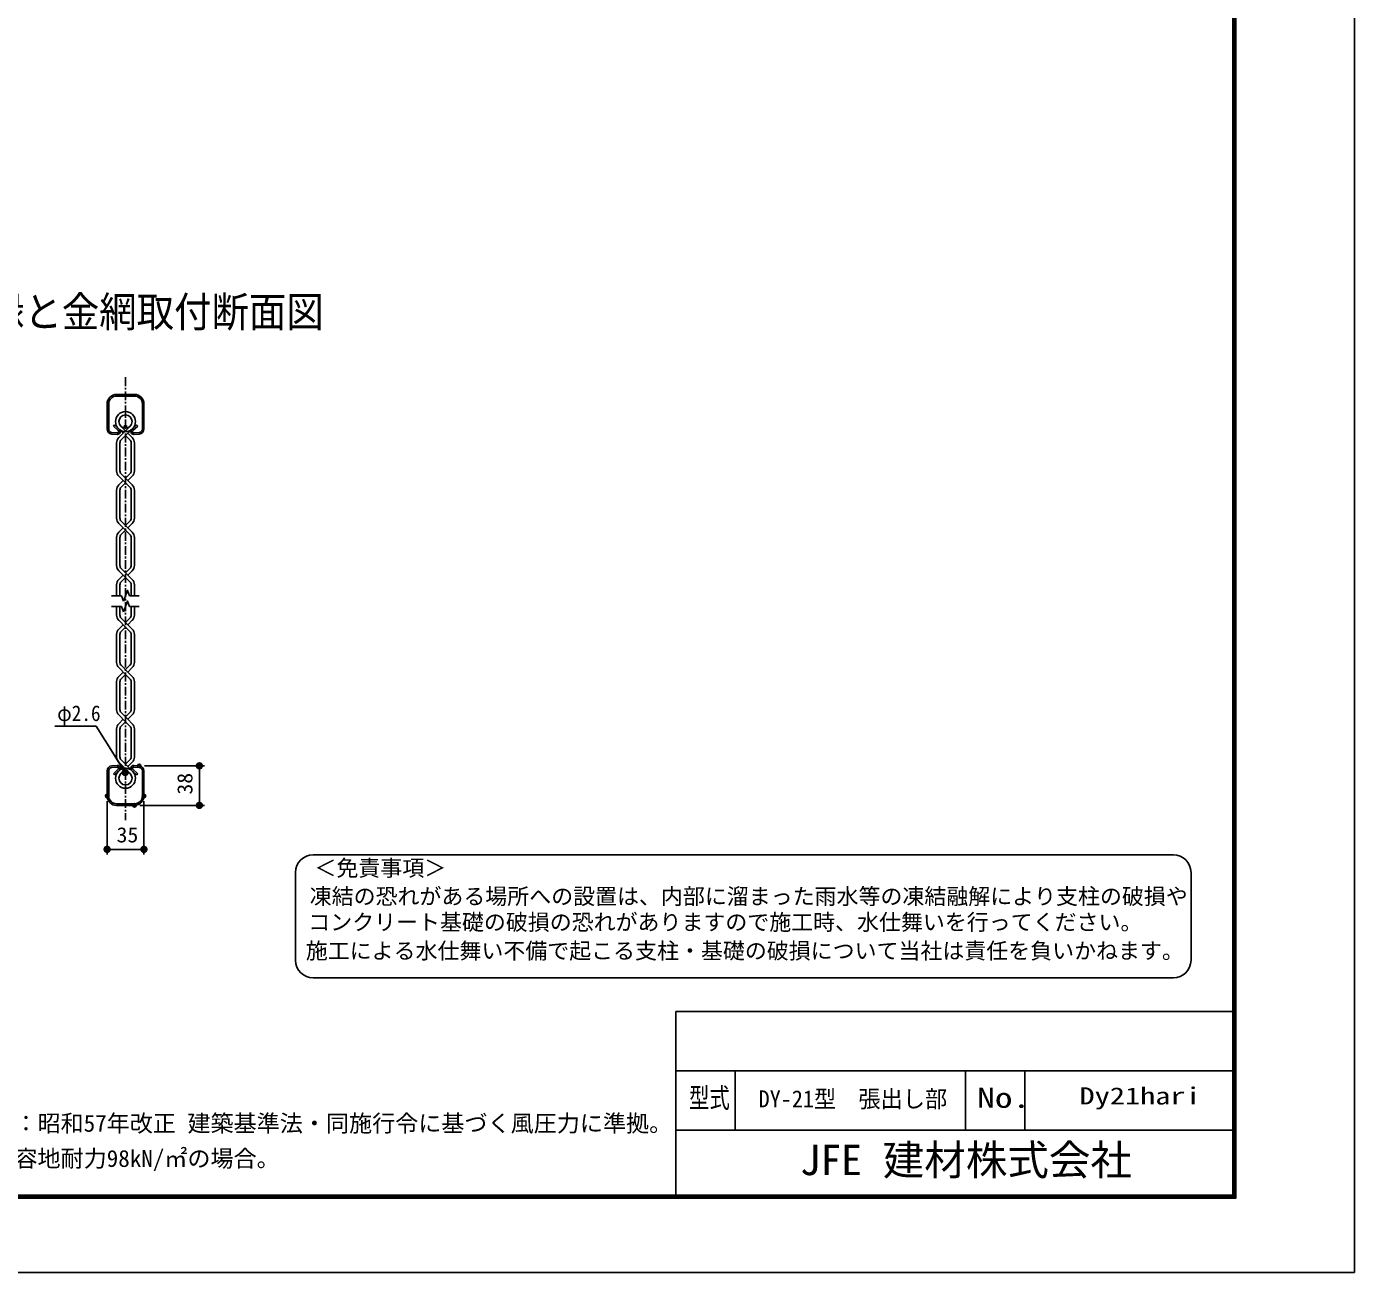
# Model space of a CAD drawing. Units: millimetres, scale not verified. Extents: x -5011 to 5012, y -3543 to 3544.
# Drawn here: x 1237 to 5012, y -3543 to 0 of the extents above; entities that cross this region are included whole.
import ezdxf
from ezdxf.enums import TextEntityAlignment as Align

# ---------------------------------------------------------------- set-up
doc = ezdxf.new("R2010")
doc.units = ezdxf.units.MM
doc.header["$LTSCALE"] = 20
doc.header["$PDMODE"] = 32
doc.header["$PDSIZE"] = 10
doc.linetypes.add('USER2', pattern=[2, 1.25, -0.25, 0.25, -0.25])
for name, color, linetype, lineweight in [('0-0_5寸法', 1, 'Continuous', 25), ('0-4_6文字', 1, 'Continuous', 25), ('0-5_9断面', 7, 'Continuous', 25), ('0-A_0', 7, 'Continuous', 25), ('1-0_D-TTL-TXT', 2, 'Continuous', 25)]:
    doc.layers.add(name, color=color, linetype=linetype, lineweight=lineweight)
doc.layers.add('0-1_DEFPOINTS', color=7, linetype='Continuous')
doc.layers.add('0-F_WAKU', color=7, linetype='Continuous')
doc.styles.add('ＭＳ ゴシック', font='')
doc.styles.get('ＭＳ ゴシック').set_extended_font_data('MS Gothic')

# ---------------------------------------------------------------- blocks, each defined once
blk = doc.blocks.new('M1')
at = {"layer": '0-0_5寸法'}
blk.add_line((-7, 0), (-54.01, 0), dxfattribs=at)
for points in [[(7, 0), (-7, 0), (-6.94, 0.88)], [(0, 0), (-6.94, -0.88), (-7, 0)], [(0, 0), (-7, 0), (7, 0)], [(6.94, 0.88), (-6.94, 0.88), (-6.78, 1.74)], [(7, 0), (-6.94, 0.88), (6.94, 0.88)], [(0, 0), (-6.78, -1.74), (-6.94, -0.88)], [(6.51, 2.58), (-6.78, 1.74), (-6.51, 2.58)], [(6.78, 1.74), (-6.78, 1.74), (6.51, 2.58)], [(6.94, 0.88), (-6.78, 1.74), (6.78, 1.74)], [(0, 0), (-6.51, -2.58), (-6.78, -1.74)], [(6.51, 2.58), (-6.51, 2.58), (-6.13, 3.37)], [(0, 0), (-6.13, -3.37), (-6.51, -2.58)], [(6.13, 3.37), (-6.13, 3.37), (-5.66, 4.11)], [(6.51, 2.58), (-6.13, 3.37), (6.13, 3.37)], [(0, 0), (-5.66, -4.11), (-6.13, -3.37)], [(5.66, 4.11), (-5.66, 4.11), (-5.1, 4.79)], [(6.13, 3.37), (-5.66, 4.11), (5.66, 4.11)], [(0, 0), (-5.1, -4.79), (-5.66, -4.11)], [(5.1, 4.79), (-5.1, 4.79), (-4.46, 5.39)], [(5.66, 4.11), (-5.1, 4.79), (5.1, 4.79)], [(0, 0), (-4.46, -5.39), (-5.1, -4.79)], [(3.75, 5.91), (-4.46, 5.39), (-3.75, 5.91)], [(4.46, 5.39), (-4.46, 5.39), (3.75, 5.91)], [(5.1, 4.79), (-4.46, 5.39), (4.46, 5.39)], [(0, 0), (-3.75, -5.91), (-4.46, -5.39)], [(3.75, 5.91), (-3.75, 5.91), (-2.98, 6.33)], [(0, 0), (-2.98, -6.33), (-3.75, -5.91)], [(2.98, 6.33), (-2.98, 6.33), (-2.16, 6.66)], [(3.75, 5.91), (-2.98, 6.33), (2.98, 6.33)], [(0, 0), (-2.16, -6.66), (-2.98, -6.33)], [(2.16, 6.66), (-2.16, 6.66), (-1.31, 6.88)], [(2.98, 6.33), (-2.16, 6.66), (2.16, 6.66)], [(0, 0), (-1.31, -6.88), (-2.16, -6.66)], [(1.31, 6.88), (-1.31, 6.88), (-0.44, 6.99)], [(2.16, 6.66), (-1.31, 6.88), (1.31, 6.88)], [(0, 0), (-0.44, -6.99), (-1.31, -6.88)], [(1.31, 6.88), (-0.44, 6.99), (0.44, 6.99)], [(0, 0), (0.44, -6.99), (-0.44, -6.99)], [(6.94, -0.88), (0, 0), (7, 0)], [(6.78, -1.74), (0, 0), (6.94, -0.88)], [(6.51, -2.58), (0, 0), (6.78, -1.74)], [(6.13, -3.37), (0, 0), (6.51, -2.58)], [(5.66, -4.11), (0, 0), (6.13, -3.37)], [(5.1, -4.79), (0, 0), (5.66, -4.11)], [(4.46, -5.39), (0, 0), (5.1, -4.79)], [(3.75, -5.91), (0, 0), (4.46, -5.39)], [(2.98, -6.33), (0, 0), (3.75, -5.91)], [(2.16, -6.66), (0, 0), (2.98, -6.33)], [(1.31, -6.88), (0, 0), (2.16, -6.66)], [(0.44, -6.99), (0, 0), (1.31, -6.88)]]:
    blk.add_solid(points, dxfattribs=at)

msp = doc.modelspace()

# ---------------------------------------------------------------- linework, layer by layer
at = {"layer": '0-0_5寸法'}
for p, q in [((1572.57, -2102.5), (1743.5, -2102.5)), ((1728.5, -2185.02), (1728.5, -2132.5)), ((1466.29, -2203.11), (1466.29, -2355.01)), ((1559.01, -2215.02), (1743.5, -2215.02)), ((1570.92, -2203.11), (1570.92, -2355.01)), ((1496.29, -2340.01), (1540.92, -2340.01))]:
    msp.add_line(p, q, dxfattribs=at)
msp.add_lwpolyline([(1318.08, -1989.64), (1434.84, -1989.64), (1516.6, -2119.76)], dxfattribs=at)
at = {"layer": '0-1_DEFPOINTS'}
for p in [(1557.57, -2102.5), (1728.5, -2102.5), (1466.29, -2188.11), (1570.92, -2188.11), (1544.01, -2215.02), (1570.92, -2340.01)]:
    msp.add_point(p, dxfattribs=at)
at = {"layer": '0-5_9断面', "color": 1, "linetype": 'USER2'}
msp.add_line((1518.6, -997.36), (1518.6, -2257.26), dxfattribs=at)
at = {"layer": '0-5_9断面'}
for p, q in [((1493.19, -1046.18), (1544.01, -1046.18)), ((1493.19, -1050.67), (1544.01, -1050.67)), ((1466.29, -1073.09), (1466.29, -1144.39)), ((1470.77, -1073.09), (1470.77, -1144.39)), ((1566.43, -1073.09), (1566.43, -1144.39)), ((1570.92, -1073.09), (1570.92, -1144.39)), ((1494.91, -1159.77), (1479.64, -1158.7)), ((1495.22, -1155.29), (1479.95, -1154.23)), ((1487.06, -1133.03), (1484.06, -1136.36)), ((1497.95, -1148.86), (1484.06, -1136.36)), ((1500.95, -1145.53), (1487.06, -1133.03)), ((1499.32, -1169.01), (1511.84, -1156.49)), ((1511.84, -1156.49), (1501.93, -1146.58)), ((1506.26, -1175.6), (1518.6, -1163.25)), ((1518.6, -1149.73), (1507.26, -1138.38)), ((1511.84, -1156.49), (1529.95, -1138.38)), ((1518.6, -1163.25), (1535.28, -1146.58)), ((1530.94, -1175.6), (1518.6, -1163.25)), ((1537.88, -1169.01), (1525.37, -1156.49)), ((1536.26, -1145.53), (1550.14, -1133.03)), ((1539.26, -1148.86), (1553.14, -1136.36)), ((1541.99, -1155.29), (1557.26, -1154.23)), ((1542.3, -1159.77), (1557.57, -1158.7)), ((1550.14, -1133.03), (1553.14, -1136.36)), ((1493.19, -1183.8), (1493.19, -1263.7)), ((1502.76, -1184.05), (1502.76, -1263.45)), ((1534.45, -1184.05), (1534.45, -1263.45)), ((1544.01, -1183.8), (1544.01, -1263.7)), ((1518.6, -1297.78), (1499.32, -1278.5)), ((1525.37, -1291.01), (1506.26, -1271.91)), ((1518.6, -1284.25), (1530.94, -1271.91)), ((1525.37, -1291.01), (1537.88, -1278.5)), ((1493.19, -1318.33), (1493.19, -1398.22)), ((1499.32, -1303.53), (1511.84, -1291.01)), ((1502.76, -1318.58), (1502.76, -1397.98)), ((1506.26, -1310.12), (1518.6, -1297.78)), ((1530.94, -1310.12), (1518.6, -1297.78)), ((1537.88, -1303.53), (1525.37, -1291.01)), ((1534.45, -1318.57), (1534.45, -1397.98)), ((1544.01, -1318.33), (1544.01, -1398.22)), ((1518.6, -1432.3), (1499.32, -1413.02)), ((1499.32, -1438.05), (1511.84, -1425.54)), ((1525.37, -1425.54), (1506.26, -1406.43)), ((1506.26, -1444.64), (1518.6, -1432.3)), ((1518.6, -1418.77), (1530.94, -1406.43)), ((1530.94, -1444.64), (1518.6, -1432.3)), ((1525.37, -1425.54), (1537.88, -1413.02)), ((1537.88, -1438.05), (1525.37, -1425.54)), ((1493.19, -1452.85), (1493.19, -1532.75)), ((1502.76, -1453.1), (1502.76, -1532.5)), ((1534.45, -1453.1), (1534.45, -1532.5)), ((1544.01, -1452.85), (1544.01, -1532.75)), ((1518.6, -1566.83), (1499.32, -1547.54)), ((1525.37, -1560.06), (1506.26, -1540.95)), ((1518.6, -1553.3), (1530.94, -1540.95)), ((1525.37, -1560.06), (1537.88, -1547.54)), ((1499.32, -1572.58), (1511.84, -1560.06)), ((1506.26, -1579.17), (1518.6, -1566.83)), ((1530.94, -1579.17), (1518.6, -1566.83)), ((1537.88, -1572.58), (1525.37, -1560.06)), ((1478.61, -1618.64), (1507.56, -1618.64)), ((1493.19, -1587.37), (1493.19, -1618.64)), ((1502.76, -1587.62), (1502.76, -1618.64)), ((1513.08, -1633.81), (1507.56, -1618.64)), ((1529.65, -1618.64), (1557.15, -1618.64)), ((1534.45, -1587.62), (1534.45, -1618.64)), ((1544.01, -1587.37), (1544.01, -1618.64)), ((1478.61, -1649.13), (1507.56, -1649.13)), ((1493.19, -1649.13), (1493.19, -1673.85)), ((1502.76, -1649.13), (1502.76, -1673.6)), ((1513.08, -1664.3), (1507.56, -1649.13)), ((1529.65, -1649.13), (1557.15, -1649.13)), ((1534.45, -1649.13), (1534.45, -1673.6)), ((1544.01, -1649.13), (1544.01, -1673.85)), ((1518.6, -1707.92), (1499.32, -1688.64)), ((1525.37, -1701.16), (1506.26, -1682.06)), ((1518.6, -1694.4), (1530.94, -1682.06)), ((1525.37, -1701.16), (1537.88, -1688.64)), ((1493.19, -1728.47), (1493.19, -1808.37)), ((1499.32, -1713.68), (1511.84, -1701.16)), ((1502.76, -1728.72), (1502.76, -1808.12)), ((1506.26, -1720.27), (1518.6, -1707.93)), ((1530.95, -1720.27), (1518.6, -1707.92)), ((1537.88, -1713.68), (1525.37, -1701.16)), ((1534.45, -1728.72), (1534.45, -1808.12)), ((1544.01, -1728.47), (1544.01, -1808.37)), ((1518.6, -1842.45), (1499.32, -1823.17)), ((1499.32, -1848.2), (1511.84, -1835.68)), ((1525.37, -1835.69), (1506.26, -1816.58)), ((1506.26, -1854.79), (1518.6, -1842.45)), ((1518.6, -1828.92), (1530.94, -1816.58)), ((1530.94, -1854.79), (1518.6, -1842.45)), ((1525.37, -1835.69), (1537.88, -1823.17)), ((1537.88, -1848.2), (1525.37, -1835.69)), ((1493.19, -1863), (1493.19, -1942.89)), ((1502.76, -1863.25), (1502.76, -1942.65)), ((1534.45, -1863.25), (1534.45, -1942.65)), ((1544.01, -1863), (1544.01, -1942.89)), ((1518.6, -1976.97), (1499.32, -1957.69)), ((1525.37, -1970.21), (1506.26, -1951.1)), ((1518.6, -1963.44), (1530.94, -1951.1)), ((1525.37, -1970.21), (1537.88, -1957.69)), ((1493.19, -1997.52), (1493.19, -2077.42)), ((1499.32, -1982.72), (1511.84, -1970.21)), ((1502.76, -1997.77), (1502.76, -2077.17)), ((1506.26, -1989.31), (1518.6, -1976.97)), ((1530.94, -1989.31), (1518.6, -1976.97)), ((1537.88, -1982.72), (1525.37, -1970.21)), ((1534.45, -1997.77), (1534.45, -2077.17)), ((1544.01, -1997.52), (1544.01, -2077.42)), ((1494.91, -2101.43), (1479.64, -2102.5)), ((1495.22, -2105.91), (1479.95, -2106.97)), ((1497.95, -2112.34), (1484.06, -2124.84)), ((1499.15, -2117.42), (1511.84, -2104.73)), ((1529.86, -2122.75), (1499.32, -2092.22)), ((1503.5, -2126.59), (1518.6, -2111.5)), ((1535.37, -2114.73), (1506.26, -2085.63)), ((1518.6, -2097.97), (1530.94, -2085.63)), ((1525.37, -2104.73), (1537.88, -2092.22)), ((1539.26, -2112.34), (1553.14, -2124.84)), ((1541.99, -2105.91), (1557.26, -2106.97)), ((1542.3, -2101.43), (1557.57, -2102.5)), ((1466.29, -2188.11), (1466.29, -2116.81)), ((1470.77, -2188.11), (1470.77, -2116.81)), ((1487.06, -2128.17), (1484.06, -2124.84)), ((1500.95, -2115.67), (1487.06, -2128.17)), ((1536.26, -2115.67), (1550.14, -2128.17)), ((1550.14, -2128.17), (1553.14, -2124.84)), ((1566.43, -2188.11), (1566.43, -2116.81)), ((1570.92, -2188.11), (1570.92, -2116.81)), ((1493.19, -2210.53), (1544.01, -2210.53)), ((1493.19, -2215.02), (1544.01, -2215.02))]:
    msp.add_line(p, q, dxfattribs=at)
for points in [[(1513.08, -1633.81), (1524.12, -1603.47), (1529.65, -1618.64)], [(1513.08, -1664.3), (1524.12, -1633.97), (1529.65, -1649.13)]]:
    msp.add_lwpolyline(points, dxfattribs=at)
for centre, radius in [((1518.6, -1123.35), 28.4), ((1518.6, -1123.35), 18.83), ((1518.6, -1138), 3.89), ((1518.6, -2137.85), 28.4), ((1518.6, -2137.85), 18.83), ((1518.6, -2122.9), 3.89)]:
    msp.add_circle(centre, radius, dxfattribs=at)
for centre, radius, start, end in [((1493.19, -1073.09), 26.91, 90, 180.00008), ((1493.19, -1073.09), 22.42, 90, 180.00008), ((1544.01, -1073.09), 26.91, 0, 90), ((1544.01, -1073.09), 22.42, 0, 90), ((1480.64, -1144.39), 14.35, 180.00008, 266.00022), ((1480.64, -1144.39), 9.87, 180.00008, 266.001), ((1514.12, -1183.8), 20.93, 135.00085, 179.99992), ((1495.48, -1151.61), 8.18, 265.99957, 47.99829), ((1495.48, -1151.61), 3.69, 266.00031, 48.00299), ((1541.73, -1151.61), 8.18, 132.00163, 274.00052), ((1523.09, -1183.8), 20.93, 0, 44.99907), ((1541.73, -1151.61), 3.69, 131.99693, 273.99976), ((1556.57, -1144.39), 9.87, 273.99908, 0), ((1556.57, -1144.39), 14.35, 273.99985, 0), ((1514.72, -1184.05), 11.96, 134.99994, 179.99992), ((1522.49, -1184.05), 11.96, 0, 44.99998), ((1514.12, -1263.7), 20.93, 179.99992, 224.99915), ((1514.72, -1263.45), 11.96, 179.99992, 225.00006), ((1522.49, -1263.45), 11.96, 315.00003, 0), ((1523.09, -1263.7), 20.93, 315.00091, 0), ((1514.12, -1318.33), 20.93, 135.00085, 179.99992), ((1514.72, -1318.58), 11.96, 134.99994, 179.99992), ((1522.49, -1318.57), 11.96, 0, 44.99998), ((1523.09, -1318.33), 20.93, 0, 44.99907), ((1514.12, -1398.22), 20.93, 179.99992, 224.99915), ((1514.72, -1397.98), 11.96, 179.99992, 225.00006), ((1522.49, -1397.98), 11.96, 315.00003, 0), ((1523.09, -1398.22), 20.93, 315.00091, 0), ((1514.12, -1452.85), 20.93, 135.00085, 179.99992), ((1514.72, -1453.1), 11.96, 134.99994, 179.99992), ((1522.49, -1453.1), 11.96, 0, 44.99998), ((1523.09, -1452.85), 20.93, 0, 44.99907), ((1514.12, -1532.75), 20.93, 179.99992, 224.99915), ((1514.72, -1532.5), 11.96, 179.99992, 225.00006), ((1522.49, -1532.5), 11.96, 315.00003, 0), ((1523.09, -1532.75), 20.93, 315.00091, 0), ((1514.12, -1587.37), 20.93, 135.00085, 179.99992), ((1514.72, -1587.62), 11.96, 134.99994, 179.99992), ((1522.49, -1587.62), 11.96, 0, 44.99998), ((1523.09, -1587.37), 20.93, 0, 44.99907), ((1514.12, -1673.85), 20.93, 179.99992, 224.99915), ((1514.72, -1673.6), 11.96, 179.99992, 225.00006), ((1522.49, -1673.6), 11.96, 315.00003, 0), ((1523.09, -1673.85), 20.93, 315.00091, 0), ((1514.12, -1728.47), 20.93, 135.00085, 179.99992), ((1514.72, -1728.72), 11.96, 134.99994, 179.99992), ((1522.49, -1728.72), 11.96, 0, 44.99998), ((1523.09, -1728.47), 20.93, 0, 44.99907), ((1514.12, -1808.37), 20.93, 179.99992, 224.99915), ((1514.72, -1808.12), 11.96, 179.99992, 225.00006), ((1522.49, -1808.12), 11.96, 315.00003, 0), ((1523.09, -1808.37), 20.93, 315.00091, 0), ((1514.12, -1863), 20.93, 135.00085, 179.99992), ((1523.09, -1863), 20.93, 0, 44.99907), ((1514.72, -1863.25), 11.96, 134.99994, 179.99992), ((1522.49, -1863.25), 11.96, 0, 44.99998), ((1514.12, -1942.89), 20.93, 179.99992, 224.99915), ((1514.72, -1942.65), 11.96, 179.99992, 225.00006), ((1522.49, -1942.65), 11.96, 315.00003, 0), ((1523.09, -1942.89), 20.93, 315.00091, 0), ((1514.12, -1997.52), 20.93, 135.00085, 179.99992), ((1514.72, -1997.77), 11.96, 134.99994, 179.99992), ((1522.49, -1997.77), 11.96, 0, 44.99998), ((1523.09, -1997.52), 20.93, 0, 45.00089), ((1480.64, -2116.81), 14.35, 93.99978, 179.99992), ((1480.64, -2116.81), 9.87, 93.999, 179.99992), ((1514.12, -2077.42), 20.93, 179.99992, 224.99915), ((1495.48, -2109.59), 8.18, 312.00171, 94.00043), ((1495.48, -2109.59), 3.69, 311.99701, 93.99969), ((1514.72, -2077.17), 11.96, 179.99992, 225.00006), ((1522.49, -2077.17), 11.96, 315.00003, 0), ((1541.73, -2109.59), 8.18, 85.99948, 227.99837), ((1523.09, -2077.42), 20.93, 315.00003, 0), ((1541.73, -2109.59), 3.69, 86.00024, 228.00307), ((1556.57, -2116.81), 9.87, 0, 86.00092), ((1556.57, -2116.81), 14.35, 0, 86.00015), ((1493.19, -2188.11), 26.91, 179.99992, 270), ((1493.19, -2188.11), 22.42, 179.99992, 270), ((1544.01, -2188.11), 22.42, 270, 0), ((1544.01, -2188.11), 26.91, 270, 0)]:
    msp.add_arc(centre, radius, start, end, dxfattribs=at)
at = {"layer": '0-A_0'}
for p, q in [((3082.76, -2800.98), (4666.32, -2800.98)), ((3082.76, -2800.98), (3082.76, -3324.1)), ((3082.76, -2969.73), (4666.32, -2969.73)), ((3251.51, -2969.73), (3251.51, -3138.48)), ((3906.94, -2969.73), (3906.94, -3138.48)), ((4075.69, -2969.73), (4075.69, -3138.48)), ((3082.76, -3138.48), (4666.32, -3138.48))]:
    msp.add_line(p, q, dxfattribs=at)
at = {"layer": '0-A_0', "color": 3}
msp.add_lwpolyline([(-5011.49, 3544.02), (5012.26, 3544.02), (5012.26, -3543.48), (-5011.49, -3543.48)], close=True, dxfattribs=at)
at = {"layer": '0-A_0'}
for points in [[(-4673.99, 3333.08), (4674.76, 3333.08), (4674.76, -3332.54), (-4673.99, -3332.54)], [(-4671.88, 3330.97), (4672.65, 3330.97), (4672.65, -3330.43), (-4671.88, -3330.43)], [(-4669.77, 3328.86), (4670.54, 3328.86), (4670.54, -3328.32), (-4669.77, -3328.32)], [(-4667.66, 3326.75), (4668.43, 3326.75), (4668.43, -3326.21), (-4667.66, -3326.21)], [(-4665.56, 3324.65), (4666.32, 3324.65), (4666.32, -3324.1), (-4665.56, -3324.1)]]:
    msp.add_lwpolyline(points, close=True, dxfattribs=at)
at = {"layer": '1-0_D-TTL-TXT'}
for p, q in [((4497.62, -2355.54), (2052.07, -2355.54)), ((2002.07, -2405.54), (2002.07, -2655.54)), ((4547.62, -2655.54), (4547.62, -2405.54)), ((2052.07, -2705.54), (4497.62, -2705.54))]:
    msp.add_line(p, q, dxfattribs=at)
for centre, start, end in [((2052.07, -2405.54), 90, 180), ((4497.62, -2405.54), 0, 90), ((2052.07, -2655.54), 180, 270), ((4497.62, -2655.54), 270, 0)]:
    msp.add_arc(centre, 50, start, end, dxfattribs=at)

# ---------------------------------------------------------------- block references
at = {"layer": '0-0_5寸法', "xscale": 1.5, "yscale": 1.5}
for p, rotation in [((1517.67, -2121.46), 302.14345), ((1728.5, -2102.5), 90), ((1728.5, -2215.02), 270), ((1466.29, -2340.01), 180)]:
    msp.add_blockref('M1', p, dxfattribs=dict(at, rotation=rotation))
msp.add_blockref('M1', (1570.92, -2340.01), dxfattribs=at)

# ---------------------------------------------------------------- texts
at = {"layer": '0-0_5寸法', "color": 3, "style": 'ＭＳ ゴシック'}
for s, height, width, p in [('φ2.6', 44.57, 0.9, (1324.3, -1988.46)), ('35', 43.26, 1.05, (1493.1, -2333.34))]:
    msp.add_text(s, height=height, dxfattribs=dict(at, width=width)).set_placement(p, align=Align.BOTTOM_LEFT)
at = {"layer": '0-0_5寸法', "color": 3, "style": 'ＭＳ ゴシック', "width": 1.05}
msp.add_text('38', height=43.26, rotation=90, dxfattribs=at).set_placement((1721.83, -2184.26), align=Align.BOTTOM_LEFT)
at = {"layer": '0-4_6文字', "color": 7, "style": 'ＭＳ ゴシック', "width": 0.9}
msp.add_text('胴縁と金網取付断面図', height=86.66, dxfattribs=at).set_placement((1018.29, -880.48), align=Align.BOTTOM_LEFT)
at = {"layer": '0-A_0', "style": 'ＭＳ ゴシック'}
for s, width, p in [('型式', 0.75, (3120.36, -3092.23)), ('No.', 1.3, (3939.79, -3092.23))]:
    msp.add_text(s, height=56.83, dxfattribs=dict(at, width=width)).set_placement(p, align=Align.BOTTOM_LEFT)
at = {"layer": '0-F_WAKU', "style": 'ＭＳ ゴシック'}
for s, width, p in [('DY-21型\u3000張出し部', 0.95, (3318.38, -3088.78)), ('Dy21hari', 1.3, (4230.64, -3080.35))]:
    msp.add_text(s, height=48.71, dxfattribs=dict(at, width=width)).set_placement(p, align=Align.BOTTOM_LEFT)
msp.add_text('JFE 建材株式会社', height=86.59, dxfattribs=at).set_placement((3435.53, -3292.63), align=Align.BOTTOM_LEFT)
at = {"layer": '1-0_D-TTL-TXT', "color": 7, "style": 'ＭＳ ゴシック'}
for s, height, p in [('＜免責事項＞ \u3000\u3000', 45.75, (2055.78, -2429.72)), ('凍結の恐れがある場所への設置は、内部に溜まった雨水等の凍結融解により支柱の破損や', 45.75, (2042.25, -2510.22)), ('コンクリート基礎の破損の恐れがありますので施工時、水仕舞いを行ってください。', 45.75, (2038.14, -2583.64)), ('施工による水仕舞い不備で起こる支柱・基礎の破損について当社は責任を負いかねます。 ', 45.75, (2031.15, -2665.13)), ('（設計条件）風荷重：昭和57年改正 建築基準法・同施行令に基づく風圧力に準拠。', 48.11, (612.16, -3157.71)), ('（基礎条件）長期許容地耐力98kN/㎡の場合。', 48.11, (612.16, -3257.71))]:
    msp.add_text(s, height=height, dxfattribs=at).set_placement(p, align=Align.BOTTOM_LEFT)

doc.saveas('drawing.dxf')
